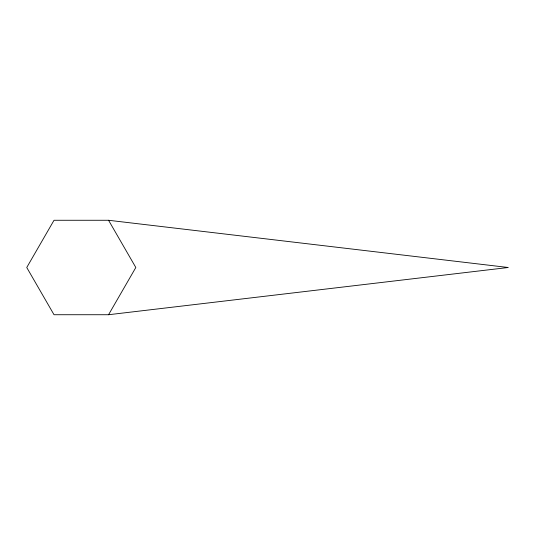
<?xml version="1.0" encoding="UTF-8"?>
<svg xmlns="http://www.w3.org/2000/svg" width="535" height="535" viewBox="0 0 535 535"><rect width="100%" height="100%" fill="white"/><g stroke="black" fill="none" stroke-linecap="round" stroke-linejoin="round"><path stroke-width="0.8" d="M108.558 314.727L135.823 267.5L108.558 220.273L54.022 220.273L26.75 267.5L54.022 314.727L108.558 314.727L508.25 267.5L108.558 220.273"/></g></svg>
